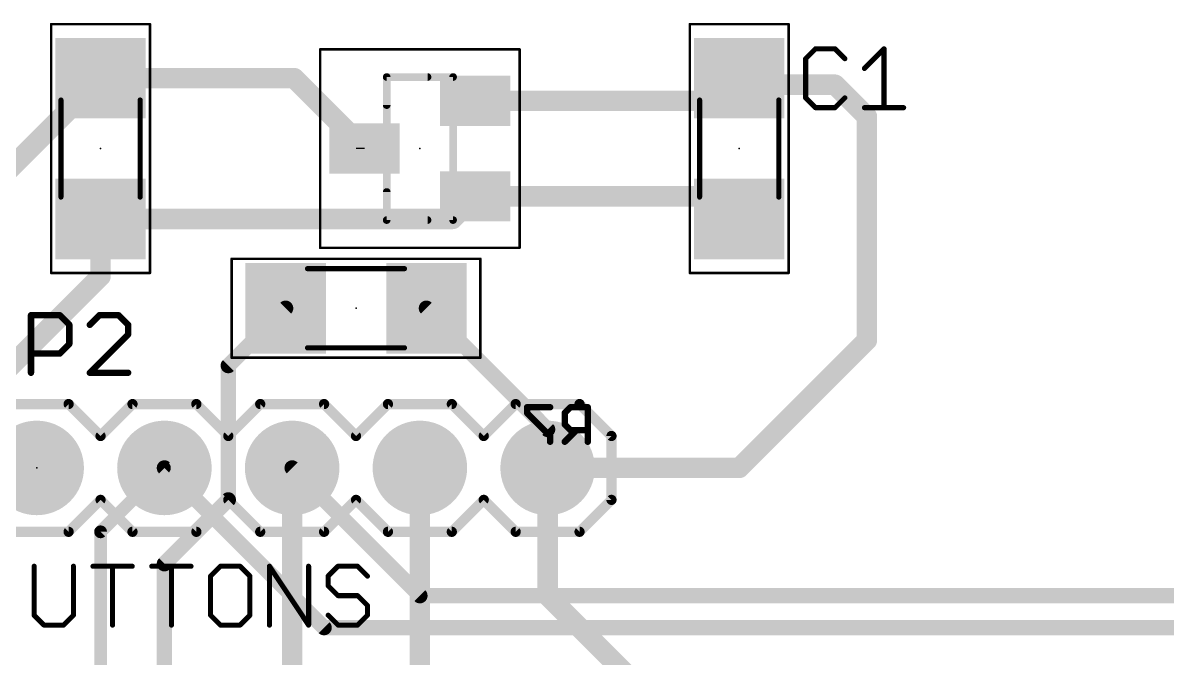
# Model space of a CAD drawing. Extents: x 0 to 100, y 0 to 50.
# Drawn here: x 12.43 to 35.18, y 19.08 to 31.71 of the extents above; entities that cross this region are included whole.
import ezdxf

# ---------------------------------------------------------------- set-up
doc = ezdxf.new("R2010")
doc.units = 0
for name, color, linetype in [('1', 22, 'CONTINUOUS'), ('16', 175, 'CONTINUOUS'), ('17', 82, 'CONTINUOUS'), ('19', 53, 'CONTINUOUS'), ('21', 253, 'CONTINUOUS'), ('23', 7, 'CONTINUOUS'), ('24', 7, 'CONTINUOUS'), ('25', 253, 'CONTINUOUS'), ('26', 253, 'CONTINUOUS'), ('27', 253, 'CONTINUOUS'), ('39', 22, 'CONTINUOUS'), ('40', 175, 'CONTINUOUS'), ('51', 253, 'CONTINUOUS'), ('52', 253, 'CONTINUOUS')]:
    doc.layers.add(name, color=color, linetype=linetype)

# ---------------------------------------------------------------- blocks, each defined once
blk = doc.blocks.new('RECT')
blk.add_solid([(-0.5, -0.5), (0.5, -0.5), (-0.5, 0.5), (0.5, 0.5)])
blk = doc.blocks.new('ROUNDP')
at = {"const_width": 0.5}
blk.add_lwpolyline([(0, -0.25, 1), (0, 0.25, 1), (0, -0.25)], format="xyb", dxfattribs=at)

msp = doc.modelspace()

# ---------------------------------------------------------------- linework, layer by layer
at = {"layer": '1'}
for points, const_width in [([(13.97, 30.61), (10.03, 26.67)], 0.4064), ([(13.97, 30.61), (17.82, 30.61)], 0.4064), ([(17.82, 30.61), (19.22, 29.21)], 0.4064), ([(26.22, 30.16), (26.67, 30.61)], 0.4064), ([(26.8, 30.48), (26.67, 30.61)], 0.4064), ([(28.575, 30.48), (26.8, 30.48)], 0.4064), ([(29.21, 29.845), (28.575, 30.48)], 0.4064), ([(21.42, 30.16), (26.22, 30.16)], 0.4064), ([(29.21, 25.4), (29.21, 29.845)], 0.4064), ([(19.05, 29.21), (19.01, 29.21)], 0.4064), ([(20.97, 27.81), (21.42, 28.26)], 0.4064), ([(21.42, 28.26), (26.22, 28.26)], 0.4064), ([(26.22, 28.26), (26.67, 27.81)], 0.4064), ([(13.97, 27.81), (13.97, 26.67)], 0.4064), ([(13.97, 27.81), (20.97, 27.81)], 0.4064), ([(13.97, 26.67), (11.43, 24.13)], 0.4064), ([(26.67, 22.86), (29.21, 25.4)], 0.4064), ([(11.43, 24.13), (12.7, 22.86)], 0.4064), ([(12.7, 22.86), (11.43, 21.59)], 0.4064), ([(15.24, 22.86), (18.415, 19.685)], 0.3048), ([(17.78, 22.86), (20.32, 20.32)], 0.3048), ([(22.86, 22.86), (26.67, 22.86)], 0.4064), ([(20.32, 20.32), (35.56, 20.32)], 0.3048), ([(18.415, 19.685), (37.465, 19.685)], 0.3048)]:
    msp.add_lwpolyline(points, dxfattribs=dict(at, const_width=const_width))
for points, const_width in [([(13.97, 30.7116, 1), (13.97, 30.5084)], 0.2032), ([(14.0418, 30.5382, 1), (13.8982, 30.6818)], 0.2032), ([(17.8918, 30.6818, 1), (17.7482, 30.5382)], 0.2032), ([(17.82, 30.5084, 1), (17.82, 30.7116)], 0.2032), ([(26.7418, 30.6818, 1), (26.5982, 30.5382)], 0.2032), ([(26.7418, 30.5382, 1), (26.5982, 30.6818)], 0.2032), ([(26.8, 30.5816, 1), (26.8, 30.3784)], 0.2032), ([(26.7282, 30.4082, 1), (26.8718, 30.5518)], 0.2032), ([(28.6468, 30.5518, 1), (28.5032, 30.4082)], 0.2032), ([(28.575, 30.3784, 1), (28.575, 30.5816)], 0.2032), ([(21.42, 30.2616, 1), (21.42, 30.0584)], 0.2032), ([(26.1482, 30.2318, 1), (26.2918, 30.0882)], 0.2032), ([(26.22, 30.0584, 1), (26.22, 30.2616)], 0.2032), ([(29.3116, 29.845, 1), (29.1084, 29.845)], 0.2032), ([(29.1382, 29.7732, 1), (29.2818, 29.9168)], 0.2032), ([(19.01, 29.3116, 1), (19.01, 29.1084)], 0.2032), ([(19.05, 29.1084, 1), (19.05, 29.3116)], 0.2032), ([(19.1482, 29.1382, 1), (19.2918, 29.2818)], 0.2032), ([(21.42, 28.3616, 1), (21.42, 28.1584)], 0.2032), ([(21.4918, 28.1882, 1), (21.3482, 28.3318)], 0.2032), ([(26.2918, 28.3318, 1), (26.1482, 28.1882)], 0.2032), ([(26.22, 28.1584, 1), (26.22, 28.3616)], 0.2032), ([(14.0716, 27.81, 1), (13.8684, 27.81)], 0.2032), ([(13.97, 27.9116, 1), (13.97, 27.7084)], 0.2032), ([(20.97, 27.7084, 1), (20.97, 27.9116)], 0.2032), ([(20.8982, 27.8818, 1), (21.0418, 27.7382)], 0.2032), ([(26.5982, 27.7382, 1), (26.7418, 27.8818)], 0.2032), ([(14.0418, 26.5982, 1), (13.8982, 26.7418)], 0.2032), ([(13.8684, 26.67, 1), (14.0716, 26.67)], 0.2032), ([(29.1084, 25.4, 1), (29.3116, 25.4)], 0.2032), ([(29.2818, 25.3282, 1), (29.1382, 25.4718)], 0.2032), ([(12.7718, 22.7882, 1), (12.6282, 22.9318)], 0.2032), ([(12.6282, 22.7882, 1), (12.7718, 22.9318)], 0.2032), ([(15.2939, 22.9139, 1), (15.1861, 22.8061)], 0.1524), ([(17.8339, 22.9139, 1), (17.7261, 22.8061)], 0.1524), ([(22.86, 22.9616, 1), (22.86, 22.7584)], 0.2032), ([(26.5982, 22.9318, 1), (26.7418, 22.7882)], 0.2032), ([(26.67, 22.7584, 1), (26.67, 22.9616)], 0.2032), ([(20.32, 20.3962, 1), (20.32, 20.2438)], 0.1524), ([(20.2661, 20.2661, 1), (20.3739, 20.3739)], 0.1524), ([(18.415, 19.7612, 1), (18.415, 19.6088)], 0.1524), ([(18.3611, 19.6311, 1), (18.4689, 19.7389)], 0.1524)]:
    msp.add_lwpolyline(points, format="xyb", dxfattribs=dict(at, const_width=const_width))
at = {"layer": '16'}
for points, const_width in [([(16.51, 24.895), (17.65, 26.035)], 0.3048), ([(22.86, 23.625), (20.45, 26.035)], 0.3048), ([(16.51, 22.225), (16.51, 24.895)], 0.3048), ([(22.86, 22.86), (22.86, 23.625)], 0.3048), ([(15.24, 22.86), (13.97, 21.59)], 0.254), ([(17.78, 11.43), (17.78, 22.86)], 0.4064), ([(20.32, 8.89), (20.32, 22.86)], 0.4064), ([(22.86, 20.32), (22.86, 22.86)], 0.4064), ([(15.24, 20.955), (16.51, 22.225)], 0.3048), ([(13.97, 21.59), (13.97, 7.62)], 0.254), ([(15.24, 13.97), (15.24, 20.955)], 0.3048), ([(26.035, 17.145), (22.86, 20.32)], 0.4064)]:
    msp.add_lwpolyline(points, dxfattribs=dict(at, const_width=const_width))
for points, const_width in [([(17.7039, 25.9811, 1), (17.5961, 26.0889)], 0.1524), ([(20.5039, 26.0889, 1), (20.3961, 25.9811)], 0.1524), ([(16.5862, 24.895, 1), (16.4338, 24.895)], 0.1524), ([(16.4561, 24.9489, 1), (16.5639, 24.8411)], 0.1524), ([(22.9362, 23.625, 1), (22.7838, 23.625)], 0.1524), ([(22.8061, 23.5711, 1), (22.9139, 23.6789)], 0.1524), ([(15.2849, 22.8151, 1), (15.1951, 22.9049)], 0.127), ([(17.8816, 22.86, 1), (17.6784, 22.86)], 0.2032), ([(20.4216, 22.86, 1), (20.2184, 22.86)], 0.2032), ([(22.9616, 22.86, 1), (22.7584, 22.86)], 0.2032), ([(22.7838, 22.86, 1), (22.9362, 22.86)], 0.1524), ([(16.4338, 22.225, 1), (16.5862, 22.225)], 0.1524), ([(16.5639, 22.1711, 1), (16.4561, 22.2789)], 0.1524), ([(14.0335, 21.59, 1), (13.9065, 21.59)], 0.127), ([(13.9251, 21.6349, 1), (14.0149, 21.5451)], 0.127), ([(15.3162, 20.955, 1), (15.1638, 20.955)], 0.1524), ([(15.1861, 21.0089, 1), (15.2939, 20.9011)], 0.1524), ([(22.9318, 20.3918, 1), (22.7882, 20.2482)], 0.2032), ([(22.7584, 20.32, 1), (22.9616, 20.32)], 0.2032)]:
    msp.add_lwpolyline(points, format="xyb", dxfattribs=dict(at, const_width=const_width))
at = {"layer": '19'}
msp.add_line((19.22, 29.21), (19.05, 29.21), dxfattribs=at)
at = {"layer": '21'}
for points, const_width in [([(19.66, 30.074), (19.66, 30.632)], 0.1524), ([(19.66, 30.632), (20.472, 30.632)], 0.1524), ([(19.66, 27.788), (19.66, 28.346)], 0.1524), ([(20.472, 27.788), (19.66, 27.788)], 0.1524), ([(12.065, 24.13), (13.335, 24.13)], 0.2032), ([(13.335, 24.13), (13.97, 23.495)], 0.2032), ([(13.97, 23.495), (14.605, 24.13)], 0.2032), ([(14.605, 24.13), (15.875, 24.13)], 0.2032), ([(15.875, 24.13), (16.51, 23.495)], 0.2032), ([(16.51, 23.495), (17.145, 24.13)], 0.2032), ([(17.145, 24.13), (18.415, 24.13)], 0.2032), ([(18.415, 24.13), (19.05, 23.495)], 0.2032), ([(19.685, 24.13), (19.05, 23.495)], 0.2032), ([(19.685, 24.13), (20.955, 24.13)], 0.2032), ([(20.955, 24.13), (21.59, 23.495)], 0.2032), ([(21.59, 23.495), (22.225, 24.13)], 0.2032), ([(22.225, 24.13), (23.495, 24.13)], 0.2032), ([(23.495, 24.13), (24.13, 23.495)], 0.2032), ([(24.13, 23.495), (24.13, 22.225)], 0.2032), ([(13.97, 22.225), (13.335, 21.59)], 0.2032), ([(14.605, 21.59), (13.97, 22.225)], 0.2032), ([(16.51, 22.225), (15.875, 21.59)], 0.2032), ([(17.145, 21.59), (16.51, 22.225)], 0.2032), ([(19.05, 22.225), (18.415, 21.59)], 0.2032), ([(19.05, 22.225), (19.685, 21.59)], 0.2032), ([(21.59, 22.225), (20.955, 21.59)], 0.2032), ([(22.225, 21.59), (21.59, 22.225)], 0.2032), ([(24.13, 22.225), (23.495, 21.59)], 0.2032), ([(13.335, 21.59), (12.065, 21.59)], 0.2032), ([(15.875, 21.59), (14.605, 21.59)], 0.2032), ([(18.415, 21.59), (17.145, 21.59)], 0.2032), ([(20.955, 21.59), (19.685, 21.59)], 0.2032), ([(23.495, 21.59), (22.225, 21.59)], 0.2032)]:
    msp.add_lwpolyline(points, dxfattribs=dict(at, const_width=const_width))
for points, const_width in [([(19.6981, 30.632, 1), (19.6219, 30.632)], 0.0762), ([(19.66, 30.6701, 1), (19.66, 30.5939)], 0.0762), ([(20.472, 30.5939, 1), (20.472, 30.6701)], 0.0762), ([(19.6219, 30.074, 1), (19.6981, 30.074)], 0.0762), ([(19.6981, 28.346, 1), (19.6219, 28.346)], 0.0762), ([(19.66, 27.8261, 1), (19.66, 27.7499)], 0.0762), ([(19.6219, 27.788, 1), (19.6981, 27.788)], 0.0762), ([(20.472, 27.7499, 1), (20.472, 27.8261)], 0.0762), ([(13.3709, 24.1659, 1), (13.2991, 24.0941)], 0.1016), ([(13.335, 24.0792, 1), (13.335, 24.1808)], 0.1016), ([(14.605, 24.1808, 1), (14.605, 24.0792)], 0.1016), ([(14.6409, 24.0941, 1), (14.5691, 24.1659)], 0.1016), ([(15.9109, 24.1659, 1), (15.8391, 24.0941)], 0.1016), ([(15.875, 24.0792, 1), (15.875, 24.1808)], 0.1016), ([(17.145, 24.1808, 1), (17.145, 24.0792)], 0.1016), ([(17.1809, 24.0941, 1), (17.1091, 24.1659)], 0.1016), ([(18.4509, 24.1659, 1), (18.3791, 24.0941)], 0.1016), ([(18.415, 24.0792, 1), (18.415, 24.1808)], 0.1016), ([(19.685, 24.1808, 1), (19.685, 24.0792)], 0.1016), ([(19.7209, 24.0941, 1), (19.6491, 24.1659)], 0.1016), ([(20.9909, 24.1659, 1), (20.9191, 24.0941)], 0.1016), ([(20.955, 24.0792, 1), (20.955, 24.1808)], 0.1016), ([(22.225, 24.1808, 1), (22.225, 24.0792)], 0.1016), ([(22.2609, 24.0941, 1), (22.1891, 24.1659)], 0.1016), ([(23.5309, 24.1659, 1), (23.4591, 24.0941)], 0.1016), ([(23.495, 24.0792, 1), (23.495, 24.1808)], 0.1016), ([(13.9341, 23.5309, 1), (14.0059, 23.4591)], 0.1016), ([(13.9341, 23.4591, 1), (14.0059, 23.5309)], 0.1016), ([(16.4741, 23.5309, 1), (16.5459, 23.4591)], 0.1016), ([(16.4741, 23.4591, 1), (16.5459, 23.5309)], 0.1016), ([(19.0141, 23.5309, 1), (19.0859, 23.4591)], 0.1016), ([(19.0141, 23.4591, 1), (19.0859, 23.5309)], 0.1016), ([(21.5541, 23.5309, 1), (21.6259, 23.4591)], 0.1016), ([(21.5541, 23.4591, 1), (21.6259, 23.5309)], 0.1016), ([(24.1808, 23.495, 1), (24.0792, 23.495)], 0.1016), ([(24.0941, 23.4591, 1), (24.1659, 23.5309)], 0.1016), ([(14.0059, 22.2609, 1), (13.9341, 22.1891)], 0.1016), ([(14.0059, 22.1891, 1), (13.9341, 22.2609)], 0.1016), ([(16.5459, 22.2609, 1), (16.4741, 22.1891)], 0.1016), ([(16.5459, 22.1891, 1), (16.4741, 22.2609)], 0.1016), ([(19.0859, 22.2609, 1), (19.0141, 22.1891)], 0.1016), ([(19.0859, 22.1891, 1), (19.0141, 22.2609)], 0.1016), ([(21.6259, 22.2609, 1), (21.5541, 22.1891)], 0.1016), ([(21.6259, 22.1891, 1), (21.5541, 22.2609)], 0.1016), ([(24.1659, 22.1891, 1), (24.0941, 22.2609)], 0.1016), ([(24.0792, 22.225, 1), (24.1808, 22.225)], 0.1016), ([(13.2991, 21.6259, 1), (13.3709, 21.5541)], 0.1016), ([(13.335, 21.5392, 1), (13.335, 21.6408)], 0.1016), ([(14.605, 21.6408, 1), (14.605, 21.5392)], 0.1016), ([(14.5691, 21.5541, 1), (14.6409, 21.6259)], 0.1016), ([(15.8391, 21.6259, 1), (15.9109, 21.5541)], 0.1016), ([(15.875, 21.5392, 1), (15.875, 21.6408)], 0.1016), ([(17.145, 21.6408, 1), (17.145, 21.5392)], 0.1016), ([(17.1091, 21.5541, 1), (17.1809, 21.6259)], 0.1016), ([(18.3791, 21.6259, 1), (18.4509, 21.5541)], 0.1016), ([(18.415, 21.5392, 1), (18.415, 21.6408)], 0.1016), ([(19.685, 21.6408, 1), (19.685, 21.5392)], 0.1016), ([(19.6491, 21.5541, 1), (19.7209, 21.6259)], 0.1016), ([(20.9191, 21.6259, 1), (20.9909, 21.5541)], 0.1016), ([(20.955, 21.5392, 1), (20.955, 21.6408)], 0.1016), ([(22.225, 21.6408, 1), (22.225, 21.5392)], 0.1016), ([(22.1891, 21.5541, 1), (22.2609, 21.6259)], 0.1016), ([(23.4591, 21.6259, 1), (23.5309, 21.5541)], 0.1016), ([(23.495, 21.5392, 1), (23.495, 21.6408)], 0.1016)]:
    msp.add_lwpolyline(points, format="xyb", dxfattribs=dict(at, const_width=const_width))
at = {"layer": '23'}
for p in [(13.97, 29.21), (20.32, 29.21), (26.67, 29.21), (12.7, 22.86)]:
    msp.add_point(p, dxfattribs=at)
at = {"layer": '24'}
msp.add_point((19.05, 26.035), dxfattribs=at)
at = {"layer": '25'}
for points, const_width in [([(28.1857, 31.1922), (27.9908, 30.9973)], 0.1016), ([(28.5755, 31.1922), (28.1857, 31.1922)], 0.1016), ([(28.7704, 30.9973), (28.5755, 31.1922)], 0.1016), ([(29.1602, 30.8024), (29.55, 31.1922)], 0.1016), ([(29.55, 31.1922), (29.55, 30.0228)], 0.1016), ([(27.9908, 30.9973), (27.9908, 30.2177)], 0.1016), ([(27.9908, 30.2177), (28.1857, 30.0228)], 0.1016), ([(28.5755, 30.0228), (28.7704, 30.2177)], 0.1016), ([(28.1857, 30.0228), (28.5755, 30.0228)], 0.1016), ([(29.1602, 30.0228), (29.9398, 30.0228)], 0.1016), ([(12.5867, 24.7523), (12.5867, 25.8963)], 0.127), ([(12.5867, 25.8963), (13.1587, 25.8963)], 0.127), ([(13.1587, 25.8963), (13.3493, 25.7056)], 0.127), ([(13.9468, 25.8963), (13.7561, 25.7056)], 0.127), ([(14.3281, 25.8963), (13.9468, 25.8963)], 0.127), ([(14.5187, 25.7056), (14.3281, 25.8963)], 0.127), ([(13.3493, 25.7056), (13.3493, 25.3243)], 0.127), ([(14.5187, 25.515), (14.5187, 25.7056)], 0.127), ([(13.7561, 24.7523), (14.5187, 25.515)], 0.127), ([(13.3493, 25.3243), (13.1587, 25.1336)], 0.127), ([(13.1587, 25.1336), (12.5867, 25.1336)], 0.127), ([(14.5187, 24.7523), (13.7561, 24.7523)], 0.127)]:
    msp.add_lwpolyline(points, dxfattribs=dict(at, const_width=const_width))
for points, const_width in [([(28.1857, 31.2176, 1), (28.1857, 31.1668)], 0.0508), ([(28.2037, 31.1742, 1), (28.1677, 31.2102)], 0.0508), ([(28.5935, 31.2102, 1), (28.5575, 31.1742)], 0.0508), ([(28.5755, 31.1668, 1), (28.5755, 31.2176)], 0.0508), ([(29.5754, 31.1922, 1), (29.5246, 31.1922)], 0.0508), ([(29.568, 31.1742, 1), (29.532, 31.2102)], 0.0508), ([(27.9728, 31.0153, 1), (28.0088, 30.9793)], 0.0508), ([(28.0162, 30.9973, 1), (27.9654, 30.9973)], 0.0508), ([(28.7524, 30.9793, 1), (28.7884, 31.0153)], 0.0508), ([(29.1422, 30.8204, 1), (29.1782, 30.7844)], 0.0508), ([(28.0088, 30.2357, 1), (27.9728, 30.1997)], 0.0508), ([(28.7884, 30.1997, 1), (28.7524, 30.2357)], 0.0508), ([(27.9654, 30.2177, 1), (28.0162, 30.2177)], 0.0508), ([(28.1857, 30.0482, 1), (28.1857, 29.9974)], 0.0508), ([(28.1677, 30.0048, 1), (28.2037, 30.0408)], 0.0508), ([(28.5575, 30.0408, 1), (28.5935, 30.0048)], 0.0508), ([(28.5755, 29.9974, 1), (28.5755, 30.0482)], 0.0508), ([(29.1602, 30.0482, 1), (29.1602, 29.9974)], 0.0508), ([(29.5246, 30.0228, 1), (29.5754, 30.0228)], 0.0508), ([(29.9398, 29.9974, 1), (29.9398, 30.0482)], 0.0508), ([(12.6184, 25.8963, 1), (12.5549, 25.8963)], 0.0635), ([(12.5867, 25.928, 1), (12.5867, 25.8645)], 0.0635), ([(13.1811, 25.9187, 1), (13.1362, 25.8738)], 0.0635), ([(13.1587, 25.8645, 1), (13.1587, 25.928)], 0.0635), ([(13.9468, 25.928, 1), (13.9468, 25.8645)], 0.0635), ([(13.9692, 25.8738, 1), (13.9243, 25.9187)], 0.0635), ([(14.3505, 25.9187, 1), (14.3056, 25.8738)], 0.0635), ([(14.3281, 25.8645, 1), (14.3281, 25.928)], 0.0635), ([(13.3811, 25.7056, 1), (13.3176, 25.7056)], 0.0635), ([(13.3269, 25.6832, 1), (13.3718, 25.7281)], 0.0635), ([(13.7336, 25.7281, 1), (13.7785, 25.6832)], 0.0635), ([(14.5505, 25.7056, 1), (14.487, 25.7056)], 0.0635), ([(14.4963, 25.6832, 1), (14.5412, 25.7281)], 0.0635), ([(14.487, 25.515, 1), (14.5505, 25.515)], 0.0635), ([(14.5412, 25.4925, 1), (14.4963, 25.5374)], 0.0635), ([(13.3176, 25.3243, 1), (13.3811, 25.3243)], 0.0635), ([(13.3718, 25.3018, 1), (13.3269, 25.3467)], 0.0635), ([(12.5867, 25.1654, 1), (12.5867, 25.1019)], 0.0635), ([(13.1362, 25.1561, 1), (13.1811, 25.1112)], 0.0635), ([(13.1587, 25.1019, 1), (13.1587, 25.1654)], 0.0635), ([(13.7336, 24.7748, 1), (13.7785, 24.7298)], 0.0635), ([(13.7561, 24.7841, 1), (13.7561, 24.7206)], 0.0635), ([(14.5187, 24.7206, 1), (14.5187, 24.7841)], 0.0635), ([(12.5549, 24.7523, 1), (12.6184, 24.7523)], 0.0635)]:
    msp.add_lwpolyline(points, format="xyb", dxfattribs=dict(at, const_width=const_width))
at = {"layer": '26', "const_width": 0.127}
for points in [[(22.9099, 24.0671), (22.4523, 24.0671)], [(22.4523, 24.0671), (22.4523, 23.9527)], [(23.3151, 24.0671), (23.2007, 23.9527)], [(23.6583, 24.0671), (23.3151, 24.0671)], [(23.6583, 23.3807), (23.6583, 24.0671)], [(22.4523, 23.9527), (22.9099, 23.4951)], [(23.2007, 23.9527), (23.2007, 23.7239)], [(23.2007, 23.7239), (23.3151, 23.6095)], [(23.4295, 23.6095), (23.2007, 23.3807)], [(23.3151, 23.6095), (23.6583, 23.6095)], [(22.9099, 23.4951), (22.9099, 23.3807)]]:
    msp.add_lwpolyline(points, dxfattribs=at)
at = {"layer": '26', "const_width": 0.0635}
for points in [[(22.4523, 24.0988, 1), (22.4523, 24.0353)], [(22.4841, 24.0671, 1), (22.4206, 24.0671)], [(22.9099, 24.0353, 1), (22.9099, 24.0988)], [(23.3151, 24.0988, 1), (23.3151, 24.0353)], [(23.3376, 24.0446, 1), (23.2927, 24.0895)], [(23.6901, 24.0671, 1), (23.6266, 24.0671)], [(23.6583, 24.0353, 1), (23.6583, 24.0988)], [(22.4748, 23.9751, 1), (22.4299, 23.9302)], [(22.4206, 23.9527, 1), (22.4841, 23.9527)], [(23.2325, 23.9527, 1), (23.169, 23.9527)], [(23.1783, 23.9751, 1), (23.2232, 23.9302)], [(23.169, 23.7239, 1), (23.2325, 23.7239)], [(23.2232, 23.7463, 1), (23.1783, 23.7014)], [(23.3151, 23.6412, 1), (23.3151, 23.5777)], [(23.2927, 23.587, 1), (23.3376, 23.6319)], [(23.452, 23.587, 1), (23.4071, 23.6319)], [(23.6583, 23.5777, 1), (23.6583, 23.6412)], [(22.9417, 23.4951, 1), (22.8782, 23.4951)], [(22.8875, 23.4726, 1), (22.9324, 23.5175)], [(22.8782, 23.3807, 1), (22.9417, 23.3807)], [(23.1783, 23.4032, 1), (23.2232, 23.3582)], [(23.6266, 23.3807, 1), (23.6901, 23.3807)]]:
    msp.add_lwpolyline(points, format="xyb", dxfattribs=at)
at = {"layer": '27', "const_width": 0.1016}
for points in [[(12.6502, 20.9052), (12.6502, 19.9307)], [(13.4298, 19.9307), (13.4298, 20.9052)], [(13.8196, 20.9052), (14.5992, 20.9052)], [(14.2094, 19.7358), (14.2094, 20.9052)], [(14.989, 20.9052), (15.7686, 20.9052)], [(15.3788, 19.7358), (15.3788, 20.9052)], [(16.3533, 20.9052), (16.1584, 20.7103)], [(16.7431, 20.9052), (16.3533, 20.9052)], [(16.938, 20.7103), (16.7431, 20.9052)], [(17.3278, 19.7358), (17.3278, 20.9052)], [(17.3278, 20.9052), (18.1074, 19.7358)], [(18.1074, 19.7358), (18.1074, 20.9052)], [(18.6921, 20.9052), (18.4972, 20.7103)], [(19.0819, 20.9052), (18.6921, 20.9052)], [(19.2768, 20.7103), (19.0819, 20.9052)], [(16.1584, 20.7103), (16.1584, 19.9307)], [(16.938, 19.9307), (16.938, 20.7103)], [(18.4972, 20.7103), (18.4972, 20.5154)], [(18.4972, 20.5154), (18.6921, 20.3205)], [(18.6921, 20.3205), (19.0819, 20.3205)], [(19.0819, 20.3205), (19.2768, 20.1256)], [(19.2768, 20.1256), (19.2768, 19.9307)], [(12.6502, 19.9307), (12.8451, 19.7358)], [(13.2349, 19.7358), (13.4298, 19.9307)], [(16.1584, 19.9307), (16.3533, 19.7358)], [(16.7431, 19.7358), (16.938, 19.9307)], [(18.6921, 19.7358), (18.4972, 19.9307)], [(19.2768, 19.9307), (19.0819, 19.7358)], [(12.8451, 19.7358), (13.2349, 19.7358)], [(16.3533, 19.7358), (16.7431, 19.7358)], [(19.0819, 19.7358), (18.6921, 19.7358)]]:
    msp.add_lwpolyline(points, dxfattribs=at)
at = {"layer": '27', "const_width": 0.0508}
for points in [[(12.6756, 20.9052, 1), (12.6248, 20.9052)], [(13.4552, 20.9052, 1), (13.4044, 20.9052)], [(13.8196, 20.9306, 1), (13.8196, 20.8798)], [(14.2348, 20.9052, 1), (14.184, 20.9052)], [(14.5992, 20.8798, 1), (14.5992, 20.9306)], [(14.989, 20.9306, 1), (14.989, 20.8798)], [(15.4042, 20.9052, 1), (15.3534, 20.9052)], [(15.7686, 20.8798, 1), (15.7686, 20.9306)], [(16.3533, 20.9306, 1), (16.3533, 20.8798)], [(16.3712, 20.8872, 1), (16.3353, 20.9232)], [(16.761, 20.9232, 1), (16.7251, 20.8872)], [(16.7431, 20.8798, 1), (16.7431, 20.9306)], [(17.3532, 20.9052, 1), (17.3024, 20.9052)], [(17.3489, 20.9193, 1), (17.3067, 20.8911)], [(18.1328, 20.9052, 1), (18.082, 20.9052)], [(18.6921, 20.9306, 1), (18.6921, 20.8798)], [(18.71, 20.8872, 1), (18.6741, 20.9232)], [(19.0998, 20.9232, 1), (19.0639, 20.8872)], [(19.0819, 20.8798, 1), (19.0819, 20.9306)], [(16.1404, 20.7283, 1), (16.1763, 20.6923)], [(16.1838, 20.7103, 1), (16.133, 20.7103)], [(16.9634, 20.7103, 1), (16.9126, 20.7103)], [(16.92, 20.6923, 1), (16.9559, 20.7283)], [(18.4792, 20.7283, 1), (18.5151, 20.6923)], [(18.5226, 20.7103, 1), (18.4718, 20.7103)], [(19.2588, 20.6923, 1), (19.2947, 20.7283)], [(18.5151, 20.5334, 1), (18.4792, 20.4974)], [(18.4718, 20.5154, 1), (18.5226, 20.5154)], [(18.6921, 20.3459, 1), (18.6921, 20.2951)], [(18.6741, 20.3025, 1), (18.71, 20.3385)], [(19.0998, 20.3385, 1), (19.0639, 20.3025)], [(19.0819, 20.2951, 1), (19.0819, 20.3459)], [(19.3022, 20.1256, 1), (19.2514, 20.1256)], [(19.2588, 20.1076, 1), (19.2947, 20.1436)], [(12.6682, 19.9487, 1), (12.6322, 19.9127)], [(12.6248, 19.9307, 1), (12.6756, 19.9307)], [(13.4044, 19.9307, 1), (13.4552, 19.9307)], [(13.4478, 19.9127, 1), (13.4118, 19.9487)], [(16.1763, 19.9487, 1), (16.1404, 19.9127)], [(16.133, 19.9307, 1), (16.1838, 19.9307)], [(16.9126, 19.9307, 1), (16.9634, 19.9307)], [(16.9559, 19.9127, 1), (16.92, 19.9487)], [(18.5151, 19.9487, 1), (18.4792, 19.9127)], [(19.2514, 19.9307, 1), (19.3022, 19.9307)], [(19.2947, 19.9127, 1), (19.2588, 19.9487)], [(12.8451, 19.7612, 1), (12.8451, 19.7104)], [(12.8271, 19.7178, 1), (12.8631, 19.7538)], [(13.2169, 19.7538, 1), (13.2529, 19.7178)], [(13.2349, 19.7104, 1), (13.2349, 19.7612)], [(14.184, 19.7358, 1), (14.2348, 19.7358)], [(15.3534, 19.7358, 1), (15.4042, 19.7358)], [(16.3533, 19.7612, 1), (16.3533, 19.7104)], [(16.3353, 19.7178, 1), (16.3712, 19.7538)], [(16.7251, 19.7538, 1), (16.761, 19.7178)], [(16.7431, 19.7104, 1), (16.7431, 19.7612)], [(17.3024, 19.7358, 1), (17.3532, 19.7358)], [(18.082, 19.7358, 1), (18.1328, 19.7358)], [(18.0862, 19.7217, 1), (18.1285, 19.7499)], [(18.6921, 19.7612, 1), (18.6921, 19.7104)], [(18.6741, 19.7178, 1), (18.71, 19.7538)], [(19.0639, 19.7538, 1), (19.0998, 19.7178)], [(19.0819, 19.7104, 1), (19.0819, 19.7612)]]:
    msp.add_lwpolyline(points, format="xyb", dxfattribs=at)
at = {"layer": '39', "const_width": 0.0508}
for points in [[(12.987, 26.737), (12.987, 31.683)], [(12.987, 31.683), (14.953, 31.683)], [(14.953, 31.683), (14.953, 26.737)], [(25.687, 26.737), (25.687, 31.683)], [(25.687, 31.683), (27.653, 31.683)], [(27.653, 31.683), (27.653, 26.737)], [(18.337, 27.237), (18.337, 31.183)], [(18.337, 31.183), (22.303, 31.183)], [(22.303, 31.183), (22.303, 27.237)], [(22.303, 27.237), (18.337, 27.237)], [(14.953, 26.737), (12.987, 26.737)], [(27.653, 26.737), (25.687, 26.737)]]:
    msp.add_lwpolyline(points, dxfattribs=at)
at = {"layer": '39', "const_width": 0.0254}
for points in [[(12.9997, 31.683, 1), (12.9743, 31.683)], [(12.987, 31.6957, 1), (12.987, 31.6703)], [(14.9657, 31.683, 1), (14.9403, 31.683)], [(14.953, 31.6703, 1), (14.953, 31.6957)], [(25.6997, 31.683, 1), (25.6743, 31.683)], [(25.687, 31.6957, 1), (25.687, 31.6703)], [(27.6657, 31.683, 1), (27.6403, 31.683)], [(27.653, 31.6703, 1), (27.653, 31.6957)], [(18.3497, 31.183, 1), (18.3243, 31.183)], [(18.337, 31.1957, 1), (18.337, 31.1703)], [(22.3157, 31.183, 1), (22.2903, 31.183)], [(22.303, 31.1703, 1), (22.303, 31.1957)], [(18.337, 27.2497, 1), (18.337, 27.2243)], [(18.3243, 27.237, 1), (18.3497, 27.237)], [(22.2903, 27.237, 1), (22.3157, 27.237)], [(22.303, 27.2243, 1), (22.303, 27.2497)], [(12.987, 26.7497, 1), (12.987, 26.7243)], [(12.9743, 26.737, 1), (12.9997, 26.737)], [(14.9403, 26.737, 1), (14.9657, 26.737)], [(14.953, 26.7243, 1), (14.953, 26.7497)], [(25.687, 26.7497, 1), (25.687, 26.7243)], [(25.6743, 26.737, 1), (25.6997, 26.737)], [(27.6403, 26.737, 1), (27.6657, 26.737)], [(27.653, 26.7243, 1), (27.653, 26.7497)]]:
    msp.add_lwpolyline(points, format="xyb", dxfattribs=at)
at = {"layer": '40', "const_width": 0.0508}
for points in [[(21.523, 27.018), (16.577, 27.018)], [(16.577, 27.018), (16.577, 25.052)], [(21.523, 25.052), (21.523, 27.018)], [(16.577, 25.052), (21.523, 25.052)]]:
    msp.add_lwpolyline(points, dxfattribs=at)
at = {"layer": '40', "const_width": 0.0254}
for points in [[(16.577, 27.0307, 1), (16.577, 27.0053)], [(16.5897, 27.018, 1), (16.5643, 27.018)], [(21.5357, 27.018, 1), (21.5103, 27.018)], [(21.523, 27.0053, 1), (21.523, 27.0307)], [(16.577, 25.0647, 1), (16.577, 25.0393)], [(16.5643, 25.052, 1), (16.5897, 25.052)], [(21.5103, 25.052, 1), (21.5357, 25.052)], [(21.523, 25.0393, 1), (21.523, 25.0647)]]:
    msp.add_lwpolyline(points, format="xyb", dxfattribs=at)
at = {"layer": '51'}
for points, const_width in [([(19.66, 30.632), (20.98, 30.632)], 0.1524), ([(19.66, 27.788), (19.66, 30.632)], 0.1524), ([(20.98, 30.632), (20.98, 27.788)], 0.1524), ([(13.183, 30.175), (13.183, 28.245)], 0.1016), ([(14.757, 30.175), (14.757, 28.245)], 0.1016), ([(25.883, 30.175), (25.883, 28.245)], 0.1016), ([(27.457, 30.175), (27.457, 28.245)], 0.1016), ([(20.98, 27.788), (19.66, 27.788)], 0.1524)]:
    msp.add_lwpolyline(points, dxfattribs=dict(at, const_width=const_width))
for points, const_width in [([(19.66, 30.6701, 1), (19.66, 30.5939)], 0.0762), ([(19.6981, 30.632, 1), (19.6219, 30.632)], 0.0762), ([(21.0181, 30.632, 1), (20.9419, 30.632)], 0.0762), ([(20.98, 30.5939, 1), (20.98, 30.6701)], 0.0762), ([(13.2084, 30.175, 1), (13.1576, 30.175)], 0.0508), ([(14.7824, 30.175, 1), (14.7316, 30.175)], 0.0508), ([(25.9084, 30.175, 1), (25.8576, 30.175)], 0.0508), ([(27.4824, 30.175, 1), (27.4316, 30.175)], 0.0508), ([(13.1576, 28.245, 1), (13.2084, 28.245)], 0.0508), ([(14.7316, 28.245, 1), (14.7824, 28.245)], 0.0508), ([(25.8576, 28.245, 1), (25.9084, 28.245)], 0.0508), ([(27.4316, 28.245, 1), (27.4824, 28.245)], 0.0508), ([(19.66, 27.8261, 1), (19.66, 27.7499)], 0.0762), ([(19.6219, 27.788, 1), (19.6981, 27.788)], 0.0762), ([(20.9419, 27.788, 1), (21.0181, 27.788)], 0.0762), ([(20.98, 27.7499, 1), (20.98, 27.8261)], 0.0762)]:
    msp.add_lwpolyline(points, format="xyb", dxfattribs=dict(at, const_width=const_width))
at = {"layer": '52', "const_width": 0.1016}
for points in [[(18.085, 26.822), (20.015, 26.822)], [(18.085, 25.248), (20.015, 25.248)]]:
    msp.add_lwpolyline(points, dxfattribs=at)
at = {"layer": '52', "const_width": 0.0508}
for points in [[(18.085, 26.8474, 1), (18.085, 26.7966)], [(20.015, 26.7966, 1), (20.015, 26.8474)], [(18.085, 25.2734, 1), (18.085, 25.2226)], [(20.015, 25.2226, 1), (20.015, 25.2734)]]:
    msp.add_lwpolyline(points, format="xyb", dxfattribs=at)

# ---------------------------------------------------------------- block references
at = {"layer": '1', "xscale": 1.6, "yscale": 1.8, "rotation": 270}
for p in [(13.97, 30.61), (26.67, 30.61), (13.97, 27.81), (26.67, 27.81)]:
    msp.add_blockref('RECT', p, dxfattribs=at)
at = {"layer": '1', "yscale": 1.4, "rotation": 90}
for p in [(21.42, 30.16), (19.22, 29.21), (21.42, 28.26)]:
    msp.add_blockref('RECT', p, dxfattribs=at)
at = {"layer": '16', "xscale": 1.6, "yscale": 1.8}
for p in [(17.65, 26.035), (20.45, 26.035)]:
    msp.add_blockref('RECT', p, dxfattribs=at)
at = {"layer": '17', "xscale": 1.8796, "yscale": 1.8796, "rotation": 90}
for p in [(12.7, 22.86), (12.7, 22.86), (15.24, 22.86), (15.24, 22.86), (17.78, 22.86), (17.78, 22.86), (20.32, 22.86), (20.32, 22.86), (22.86, 22.86), (22.86, 22.86)]:
    msp.add_blockref('ROUNDP', p, dxfattribs=at)
at = {"layer": '51'}
for p, xscale, yscale, rotation in [((13.9691, 30.5368), 0.7501, 1.7, 270), ((26.6691, 30.5368), 0.7501, 1.7, 270), ((21.3233, 30.1498), 0.4572, 0.5842, 90), ((19.3167, 29.21), 0.4572, 0.5842, 90), ((21.3233, 28.2702), 0.4572, 0.5842, 90), ((13.9709, 27.8833), 0.7501, 1.7, 270), ((26.6709, 27.8833), 0.7501, 1.7, 270)]:
    msp.add_blockref('RECT', p, dxfattribs=dict(at, xscale=xscale, yscale=yscale, rotation=rotation))
at = {"layer": '51', "xscale": 0.508, "yscale": 0.508}
for p in [(12.7, 22.86), (15.24, 22.86), (17.78, 22.86), (20.32, 22.86), (22.86, 22.86)]:
    msp.add_blockref('RECT', p, dxfattribs=at)
at = {"layer": '52', "xscale": 0.7501, "yscale": 1.7}
for p in [(17.7233, 26.0359), (20.3768, 26.0341)]:
    msp.add_blockref('RECT', p, dxfattribs=at)

doc.saveas('drawing.dxf')
